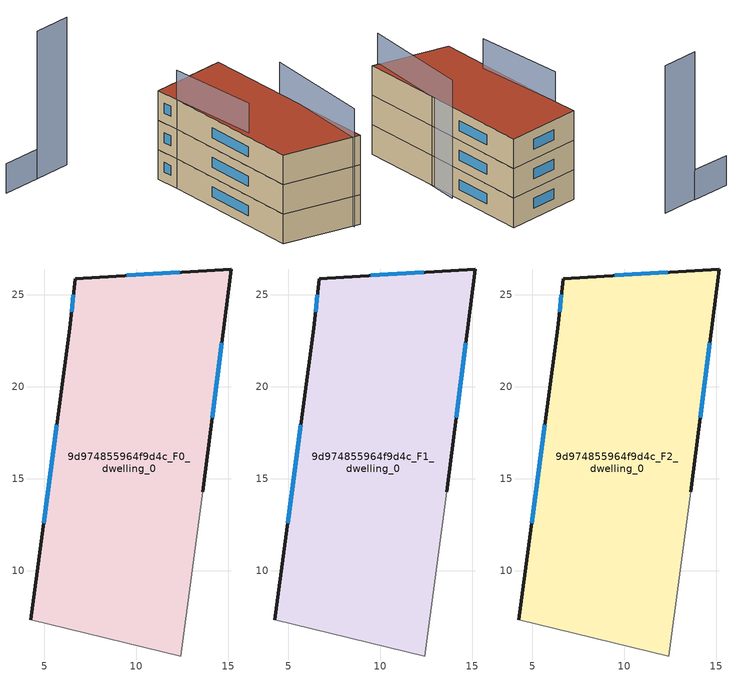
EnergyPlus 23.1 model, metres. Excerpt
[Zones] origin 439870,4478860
9d974855964f9d4c_F0_dwelling_0
 floor ground (EU_floor_Construction): 15.17,26.41 13.6,14.29 12.42,5.35 4.24,7.32 6.38,23.2 6.66,25.89 z0
 wall outside (EU_wall_Construction): 13.6,14.29 15.17,26.41 6.66,25.89 6.38,23.2 4.24,7.32 z0:3
 wall adiabatic (EU_wall_Construction): 4.24,7.32 12.42,5.35 13.6,14.29 z0:3
 window (EU_Window_Construction): 12.35,26.24 9.48,26.06 / 14.12,18.31 14.65,22.39 / 5.67,17.93 4.95,12.58 / 6.57,25 6.47,24.09 z0.99:2.01
9d974855964f9d4c_F1_dwelling_0
 floor to 9d974855964f9d4c_F0_dwelling_0 (EU_floor_Construction): 15.17,26.41 13.6,14.29 12.42,5.35 4.24,7.32 6.38,23.2 6.66,25.89 z3
 wall outside (EU_wall_Construction): 13.6,14.29 15.17,26.41 6.66,25.89 6.38,23.2 4.24,7.32 z3:6
 wall adiabatic (EU_wall_Construction): 4.24,7.32 12.42,5.35 13.6,14.29 z3:6
 window (EU_Window_Construction): 12.35,26.24 9.48,26.06 / 14.12,18.31 14.65,22.39 / 5.67,17.93 4.95,12.58 / 6.57,25 6.47,24.09 z3.99:5.01
9d974855964f9d4c_F2_dwelling_0
 floor to 9d974855964f9d4c_F1_dwelling_0 (EU_floor_Construction): 15.17,26.41 13.6,14.29 12.42,5.35 4.24,7.32 6.38,23.2 6.66,25.89 z6
 wall outside (EU_wall_Construction): 13.6,14.29 15.17,26.41 6.66,25.89 6.38,23.2 4.24,7.32 z6:9
 wall adiabatic (EU_wall_Construction): 4.24,7.32 12.42,5.35 13.6,14.29 z6:9
 window (EU_Window_Construction): 12.35,26.24 9.48,26.06 / 14.12,18.31 14.65,22.39 / 5.67,17.93 4.95,12.58 / 6.57,25 6.47,24.09 z6.99:8.01
 roof outside (EU_roof_Construction): 12.42,5.35 13.6,14.29 15.17,26.41 6.66,25.89 6.38,23.2 4.24,7.32 z9
shading: 6.38,23.2 5.63,13.13 / 11.57,5.28 14.36,17.65 z0:12; 13.6,14.29 13.77,19.37 / -1.14,33.98 -5.51,33.75 z0:3; 3.07,34.22 -1.14,33.97 z0:15
[Building]
EU S2 Campaign: North Axis=0; Terrain=City; Solar Distribution=FullExterior
[Site:Location]
Madrid: Latitude=40.5; Longitude=-3.5; Time Zone=1; Elevation=609
[SizingPeriod:WeatherFileDays]
AnnualSizingPeriod: Begin Month=1; Begin Day of Month=1; End Month=12; End Day of Month=31; Day of Week for Start Day=Monday; Use Weather File Daylight Saving Period=No; Use Weather File Rain and Snow Indicators=No
[MATERIAL]
EU_InternalMass_Material: Roughness=MediumRough; Thickness=0.1; Conductivity=1; Density=1800; Specific Heat=900; Thermal Absorptance=0.9; Solar Absorptance=0.7; Visible Absorptance=0.7
[MATERIAL:NOMASS] Roughness=MediumRough; Thermal Absorptance=0.9; Solar Absorptance=0.7; Visible Absorptance=0.7
Name | Thermal Resistance
EU_wall_NoMass | 0.609216
EU_roof_NoMass | 0.513268
EU_floor_NoMass | 0.568163
[WINDOWMATERIAL:SIMPLEGLAZINGSYSTEM]
EU_Window_SimpleGlazing: UFactor=5.50606; Solar Heat Gain Coefficient=0.85; Visible Transmittance=0.85
[CONSTRUCTION]
EU_wall_Construction: EU_wall_NoMass
EU_roof_Construction: EU_roof_NoMass
EU_floor_Construction: EU_floor_NoMass
EU_Window_Construction: EU_Window_SimpleGlazing
EU_InternalMass_Construction: EU_InternalMass_Material
[ZONE] Type=1; Multiplier=1; Ceiling Height=autocalculate; Volume=500.046; Floor Area=autocalculate; Part of Total Floor Area=Yes
9d974855964f9d4c_F0_dwelling_0; 9d974855964f9d4c_F1_dwelling_0; 9d974855964f9d4c_F2_dwelling_0
[INTERNALMASS] Construction=EU_InternalMass_Construction; Surface Area=166.682
Name | Zone or ZoneList
9d974855964f9d4c_F0_dwelling_0_EU_InternalMass | 9d974855964f9d4c_F0_dwelling_0
9d974855964f9d4c_F1_dwelling_0_EU_InternalMass | 9d974855964f9d4c_F1_dwelling_0
9d974855964f9d4c_F2_dwelling_0_EU_InternalMass | 9d974855964f9d4c_F2_dwelling_0
[OTHEREQUIPMENT] Fuel Type=Electricity; Design Level Calculation Method=Watts/Area; Power per Zone Floor Area=1; Fraction Latent=0; Fraction Radiant=0; Fraction Lost=0; Carbon Dioxide Generation Rate=0; EndUse Subcategory=EU_Step8_InternalGains
Name | Zone or ZoneList or Space or SpaceList | Schedule
EU_Step8_InternalGain_9d974855964f9d4c_F0_dwelling_0_f000 | 9d974855964f9d4c_F0_dwelling_0 | EU_Step8_GainSchedule_9d974855964f9d4c_F0_dwelling_0_f000
EU_Step8_InternalGain_9d974855964f9d4c_F1_dwelling_0_f000 | 9d974855964f9d4c_F1_dwelling_0 | EU_Step8_GainSchedule_9d974855964f9d4c_F1_dwelling_0_f000
EU_Step8_InternalGain_9d974855964f9d4c_F2_dwelling_0_f000 | 9d974855964f9d4c_F2_dwelling_0 | EU_Step8_GainSchedule_9d974855964f9d4c_F2_dwelling_0_f000
[ZONEVENTILATION:DESIGNFLOWRATE] Schedule=EU_AlwaysOn; Design Flow Rate Calculation Method=AirChanges/Hour; Air Changes per Hour=0.752966; Ventilation Type=Natural; Fan Pressure Rise=0; Fan Total Efficiency=1; Constant Term Coefficient=1; Temperature Term Coefficient=0; Velocity Term Coefficient=0; Velocity Squared Term Coefficient=0; Minimum Indoor Temperature=-100; Maximum Indoor Temperature=100; Delta Temperature=-100; Minimum Outdoor Temperature=-100; Maximum Outdoor Temperature=100; Maximum Wind Speed=40
Name | Zone or ZoneList or Space or SpaceList
EU_ConstantAir_9d974855964f9d4c_F0_dwelling_0 | 9d974855964f9d4c_F0_dwelling_0
EU_ConstantAir_9d974855964f9d4c_F1_dwelling_0 | 9d974855964f9d4c_F1_dwelling_0
EU_ConstantAir_9d974855964f9d4c_F2_dwelling_0 | 9d974855964f9d4c_F2_dwelling_0
[HVACTEMPLATE:THERMOSTAT] Constant Heating Setpoint=20; Constant Cooling Setpoint=50
EU_HeatOnly_9d974855964f9d4c_F0_dwelling_0; EU_HeatOnly_9d974855964f9d4c_F1_dwelling_0; EU_HeatOnly_9d974855964f9d4c_F2_dwelling_0
[HVACTEMPLATE:ZONE:IDEALLOADSAIRSYSTEM] System Availability Schedule=EU_AlwaysOn; Maximum Heating Supply Air Temperature=50; Minimum Cooling Supply Air Temperature=13; Maximum Heating Supply Air Humidity Ratio=0.0156; Minimum Cooling Supply Air Humidity Ratio=0.0077; Heating Limit=NoLimit; Cooling Limit=NoLimit; Heating Availability Schedule=EU_AlwaysOn; Cooling Availability Schedule=EU_CoolingOff; Dehumidification Control Type=ConstantSensibleHeatRatio; Cooling Sensible Heat Ratio=0.7; Dehumidification Setpoint=60; Humidification Control Type=None; Humidification Setpoint=30; Outdoor Air Method=None; Outdoor Air Flow Rate per Person=0.00944; Outdoor Air Flow Rate per Zone Floor Area=0; Outdoor Air Flow Rate per Zone=0; Demand Controlled Ventilation Type=None; Outdoor Air Economizer Type=NoEconomizer; Heat Recovery Type=None; Sensible Heat Recovery Effectiveness=0.7; Latent Heat Recovery Effectiveness=0.65
Name | Template Thermostat
9d974855964f9d4c_F0_dwelling_0 | EU_HeatOnly_9d974855964f9d4c_F0_dwelling_0
9d974855964f9d4c_F1_dwelling_0 | EU_HeatOnly_9d974855964f9d4c_F1_dwelling_0
9d974855964f9d4c_F2_dwelling_0 | EU_HeatOnly_9d974855964f9d4c_F2_dwelling_0
[SIZING:ZONE] Zone Cooling Design Supply Air Temperature Input Method=SupplyAirTemperature; Zone Cooling Design Supply Air Temperature=13; Zone Heating Design Supply Air Temperature Input Method=SupplyAirTemperature; Zone Heating Design Supply Air Temperature=50; Zone Cooling Design Supply Air Humidity Ratio=0.008; Zone Heating Design Supply Air Humidity Ratio=0.008; Cooling Design Air Flow Method=DesignDay; Cooling Design Air Flow Rate=0; Cooling Minimum Air Flow per Zone Floor Area=0.000762; Cooling Minimum Air Flow=0; Cooling Minimum Air Flow Fraction=0.2; Heating Design Air Flow Method=DesignDay; Heating Design Air Flow Rate=0; Heating Maximum Air Flow per Zone Floor Area=0.002032; Heating Maximum Air Flow=0.141576; Heating Maximum Air Flow Fraction=0.3; Account for Dedicated Outdoor Air System=No; Dedicated Outdoor Air System Control Strategy=NeutralSupplyAir; Dedicated Outdoor Air Low Setpoint Temperature for Design=autosize; Dedicated Outdoor Air High Setpoint Temperature for Design=autosize; Zone Load Sizing Method=Sensible Load Only No Latent Load; Zone Latent Cooling Design Supply Air Humidity Ratio Input Method=HumidityRatioDifference; Zone Cooling Design Supply Air Humidity Ratio Difference=0.005; Zone Latent Heating Design Supply Air Humidity Ratio Input Method=HumidityRatioDifference; Zone Humidification Design Supply Air Humidity Ratio Difference=0.005
9d974855964f9d4c_F0_dwelling_0; 9d974855964f9d4c_F1_dwelling_0; 9d974855964f9d4c_F2_dwelling_0
[SCHEDULE:CONSTANT]
Name | Hourly Value
EU_AlwaysOn | 1
EU_CoolingOff | 0
[SCHEDULE:FILE] Column Number=1; Rows to Skip at Top=0; Number of Hours of Data=8760; Column Separator=Comma; Interpolate to Timestep=No; Minutes per Item=60; Adjust Schedule for Daylight Savings=Yes
Name | File
EU_Step8_GainSchedule_9d974855964f9d4c_F0_dwelling_0_f000 | ../../schedules/9d974855964f9d4c/9d974855964f9d4c_F0_dwelling_0_f000_gain.csv
EU_Step8_GainSchedule_9d974855964f9d4c_F1_dwelling_0_f000 | ../../schedules/9d974855964f9d4c/9d974855964f9d4c_F1_dwelling_0_f000_gain.csv
EU_Step8_GainSchedule_9d974855964f9d4c_F2_dwelling_0_f000 | ../../schedules/9d974855964f9d4c/9d974855964f9d4c_F2_dwelling_0_f000_gain.csv
